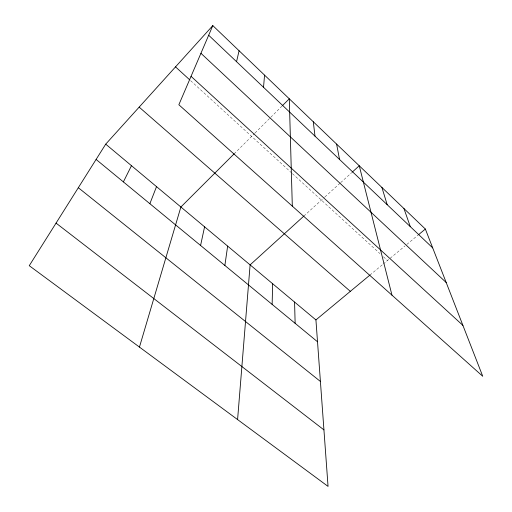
<?xml version="1.0" encoding="UTF-8"?>
<svg xmlns="http://www.w3.org/2000/svg" width="512" height="512" viewBox="0 0 512 512"><rect width="100%" height="100%" fill="white"/><g stroke="black" fill="none" stroke-linecap="round" stroke-linejoin="round"><path stroke-width="0.38" stroke-dasharray="2.56 1.92" d="M234.112 153.875L254.445 133.581M255.008 133.018L270.208 117.843M270.771 117.286L281.997 106.08M303.821 216.109L324.333 197.478M324.915 196.947L340.09 183.168M340.672 182.637L351.699 172.621M369.901 275.104L382.643 264.518M383.251 264.019L404.992 245.958M406.797 244.461L418.17 235.014M190.618 80.666L291.827 173.107M292.41 173.638L379.974 253.619M383.443 256.787L387.494 260.493"/><path stroke-width="0.77" d="M272.141 304.397L272.634 283.725M237.587 419.578L250.106 264.89L303.821 216.109M263.526 87.302L264.563 75.136M224.87 265.472L227.648 246.112M200.582 245.472L204.582 226.822M236.55 61.69L239.085 50.746M139.456 347.091L180.883 207.008L234.112 153.875M149.869 203.712L156.525 186.637M212.813 25.6L178.848 104.749L482.739 376.275L425.357 229.05L212.813 25.6L105.715 144.154L29.261 265.696L328.051 486.4L315.93 319.923L105.715 144.154M123.386 181.907L131.475 165.696M282.554 105.523L289.286 98.803L292.314 206.125M352.282 172.096L359.251 165.766L391.974 295.181M315.93 319.923L369.901 275.104M418.771 234.515L425.357 229.05M56.051 223.104L323.936 429.888M78.317 187.712L320.41 381.459M96.102 159.437L317.517 341.76M139.162 107.13L350.33 291.354M175.526 66.88L189.453 79.603M191.04 76.339L462.906 325.389M200.928 53.293L446.202 282.534M208.678 35.232L432.704 247.904M403.949 208.557L410.285 226.624M381.92 187.469L387.187 204.691M336.602 144.09L339.552 159.469M313.293 121.779L314.995 136.16M294.566 302.067L295.142 323.341"/></g></svg>
